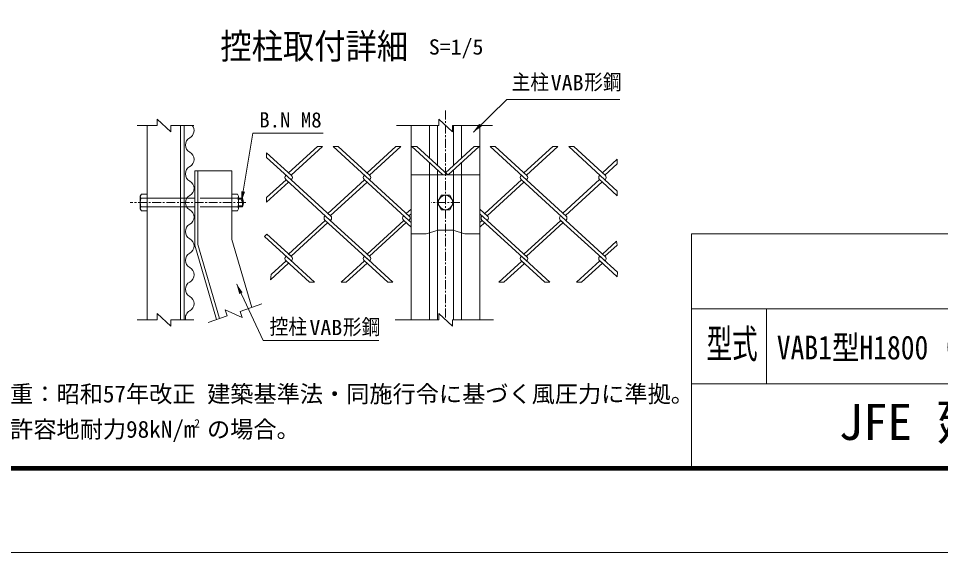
# Model space of a CAD drawing. Units: millimetres, scale not verified, with parts at other scales. Extents: x -4455 to 4455, y -3150 to 3150.
# Drawn here: x 344 to 2954, y -3150 to -1639 of the extents above; entities that cross this region are included whole.
import ezdxf
from ezdxf.enums import TextEntityAlignment as Align

# ---------------------------------------------------------------- set-up
doc = ezdxf.new("R2010")
doc.units = ezdxf.units.MM
doc.header["$LTSCALE"] = 20
doc.linetypes.add('DASHED', pattern=[7.5, 6, -1.5])
doc.linetypes.add('USER1', pattern=[2, 1.25, -0.25, 0.25, -0.25])
doc.layers.add('0-3_7詳細', color=7, linetype='Continuous', lineweight=18)
doc.layers.add('0-E_D-TTL', color=7, linetype='Continuous', lineweight=18)
doc.layers.add('0-F_D-TTL-TXT', color=7, linetype='Continuous')
doc.styles.add('ＭＳ ゴシック', font='')
doc.styles.get('ＭＳ ゴシック').set_extended_font_data('MS Gothic')

msp = doc.modelspace()

# ---------------------------------------------------------------- linework, layer by layer
at = {"layer": '0-3_7詳細', "color": 1, "linetype": 'USER1'}
for p, q in [((1552.87, -1899.68), (1552.87, -2491.91)), ((988.12, -2159.8), (660.64, -2159.8)), ((1593.16, -2159.8), (1512.52, -2159.8))]:
    msp.add_line(p, q, dxfattribs=at)
at = {"layer": '0-3_7詳細', "color": 4}
for p, q in [((775.83, -1959.6), (737.06, -1923.6)), ((737.06, -1941.6), (737.06, -1923.6)), ((1572.25, -1959.6), (1533.48, -1923.6)), ((1533.48, -1941.6), (1533.48, -1923.6)), ((737.06, -1941.6), (680.49, -1941.6)), ((775.83, -1941.6), (841.1, -1941.6)), ((775.83, -1941.6), (775.83, -1959.6)), ((1533.48, -1941.6), (1413.9, -1941.6)), ((1572.25, -1941.6), (1685.42, -1941.6)), ((1572.25, -1941.6), (1572.25, -1959.6)), ((971.61, -2467.86), (1033.29, -2446.5)), ((737.06, -2491.91), (737.06, -2473.91)), ((775.83, -2509.91), (737.06, -2473.91)), ((934.97, -2480.54), (929.08, -2463.53)), ((977.5, -2484.86), (929.08, -2463.53)), ((971.61, -2467.86), (977.5, -2484.86)), ((1533.48, -2491.91), (1533.48, -2473.91)), ((1572.25, -2509.91), (1533.48, -2473.91)), ((737.06, -2491.91), (680.49, -2491.91)), ((775.83, -2491.91), (841.1, -2491.91)), ((775.83, -2491.91), (775.83, -2509.91)), ((934.97, -2480.54), (881.52, -2499.05)), ((1533.48, -2491.91), (1410.66, -2491.91)), ((1572.25, -2491.91), (1689.07, -2491.91)), ((1572.25, -2491.91), (1572.25, -2509.91))]:
    msp.add_line(p, q, dxfattribs=at)
at = {"layer": '0-3_7詳細'}
for p, q in [((708.25, -1941.6), (708.25, -2491.91)), ((802.75, -1941.6), (802.75, -2491.91)), ((813.25, -1941.6), (813.25, -2491.91)), ((1455.37, -1941.6), (1455.37, -2491.91)), ((1507.87, -1941.6), (1507.87, -2034.76)), ((1530.37, -1941.6), (1530.37, -2055.37)), ((1575.37, -1941.6), (1575.37, -2055.37)), ((1597.87, -1941.6), (1597.87, -2034.76)), ((1650.37, -1941.6), (1650.37, -2491.91)), ((1507.87, -2047.78), (1507.87, -2491.91)), ((1597.87, -2047.78), (1597.87, -2491.91)), ((852.26, -2069.8), (852.26, -2278.92)), ((948.26, -2069.8), (948.26, -2264.8)), ((1650.37, -2081.91), (1455.36, -2081.91)), ((1530.37, -2068.39), (1530.37, -2491.91)), ((1575.37, -2068.39), (1575.37, -2491.91)), ((689.05, -2142.04), (692.38, -2136.28)), ((692.38, -2136.28), (708.25, -2136.28)), ((708.25, -2183.32), (708.25, -2136.28)), ((948.26, -2183.32), (948.26, -2136.28)), ((689.05, -2177.56), (689.05, -2142.04)), ((691.11, -2147.8), (708.25, -2147.8)), ((813.25, -2147.8), (843.25, -2147.8)), ((965.4, -2147.8), (948.26, -2147.8)), ((967.46, -2177.56), (967.46, -2142.04)), ((967.46, -2147.8), (978.11, -2147.8)), ((978.11, -2171.8), (978.11, -2147.8)), ((689.05, -2177.56), (692.38, -2183.32)), ((691.11, -2171.8), (708.25, -2171.8)), ((692.38, -2183.32), (708.25, -2183.32)), ((813.25, -2171.8), (843.25, -2171.8)), ((813.25, -2308.15), (813.25, -2188.15)), ((965.4, -2171.8), (948.26, -2171.8)), ((964.13, -2183.32), (948.26, -2183.32)), ((967.46, -2177.56), (964.13, -2183.32)), ((967.46, -2171.8), (978.11, -2171.8)), ((1498.09, -2248.16), (1532.24, -2237.68)), ((1532.24, -2237.68), (1573.49, -2237.68)), ((1573.49, -2237.68), (1607.66, -2248.16)), ((948.26, -2264.8), (1004.46, -2456.48)), ((1455.36, -2248.16), (1498.09, -2248.16)), ((1607.66, -2248.16), (1650.37, -2248.16)), ((843.25, -2280.25), (905.03, -2490.91)), ((852.26, -2278.92), (913.55, -2487.96))]:
    msp.add_line(p, q, dxfattribs=at)
at = {"layer": '0-3_7詳細', "color": 3}
for p, q in [((1190.18, -2001.43), (1108.81, -2075.99)), ((1204.39, -2001.43), (1115.91, -2082.5)), ((1204.39, -2001.43), (1190.18, -2001.43)), ((1337.94, -2095.52), (1235.26, -2001.43)), ((1249.47, -2001.43), (1235.26, -2001.43)), ((1339.01, -2083.48), (1249.47, -2001.43)), ((1412.2, -2001.43), (1330.84, -2075.99)), ((1426.41, -2001.43), (1337.94, -2082.5)), ((1426.41, -2001.43), (1412.2, -2001.43)), ((1545.12, -2081.91), (1457.29, -2001.43)), ((1471.5, -2001.43), (1457.29, -2001.43)), ((1559.33, -2081.91), (1471.5, -2001.43)), ((1634.23, -2001.43), (1552.87, -2075.99)), ((1648.44, -2001.43), (1560.61, -2081.91)), ((1648.44, -2001.43), (1634.23, -2001.43)), ((1783.07, -2096.5), (1679.32, -2001.43)), ((1693.53, -2001.43), (1679.32, -2001.43)), ((1784.14, -2084.46), (1693.53, -2001.43)), ((1856.26, -2001.43), (1774.89, -2075.99)), ((1870.47, -2001.43), (1782, -2082.5)), ((1870.47, -2001.43), (1856.26, -2001.43)), ((2004.03, -2095.52), (1901.34, -2001.43)), ((1915.55, -2001.43), (1901.34, -2001.43)), ((2006.17, -2084.46), (1915.55, -2001.43)), ((1116.98, -2083.48), (1046.7, -2019.07)), ((1046.7, -2019.07), (1046.7, -2032.09)), ((1115.91, -2095.52), (1046.7, -2032.09)), ((2038.95, -2037.48), (1996.92, -2075.99)), ((2038.95, -2050.5), (2004.03, -2082.5)), ((2038.95, -2050.5), (2038.95, -2037.48)), ((1101.7, -2082.5), (1100.63, -2083.48)), ((1101.7, -2082.5), (1100.63, -2083.48)), ((1323.73, -2082.5), (1322.66, -2083.48)), ((1323.73, -2082.5), (1322.66, -2083.48)), ((1323.73, -2082.5), (1322.66, -2083.48)), ((1323.73, -2082.5), (1322.66, -2083.48)), ((1767.79, -2082.5), (1766.72, -2083.48)), ((1767.79, -2082.5), (1766.72, -2083.48)), ((1989.82, -2082.5), (1988.75, -2083.48)), ((1989.82, -2082.5), (1988.75, -2083.48)), ((1101.7, -2095.52), (1046.7, -2145.93)), ((1108.81, -2102.03), (1046.7, -2158.95)), ((1226.93, -2210.27), (1100.63, -2094.54)), ((1115.91, -2095.52), (1117.35, -2094.2)), ((1116.98, -2094.54), (1115.91, -2095.52)), ((1228, -2198.23), (1115.91, -2095.52)), ((1323.73, -2095.52), (1219.82, -2190.74)), ((1330.84, -2102.03), (1226.93, -2197.25)), ((1448.96, -2210.27), (1322.66, -2094.54)), ((1339.01, -2094.54), (1337.94, -2095.52)), ((1450.03, -2198.23), (1337.94, -2095.52)), ((1767.79, -2095.52), (1663.88, -2190.74)), ((1774.89, -2102.03), (1670.98, -2197.25)), ((1893.01, -2210.27), (1766.72, -2094.54)), ((1783.07, -2094.54), (1782, -2095.52)), ((1895.15, -2199.21), (1783.07, -2096.5)), ((1988.75, -2094.54), (1884.84, -2189.76)), ((1995.85, -2101.05), (1891.94, -2196.27)), ((1996.92, -2102.03), (1988.75, -2094.54)), ((2038.95, -2140.54), (1996.92, -2102.03)), ((2005.46, -2094.2), (2004.03, -2095.52)), ((2005.46, -2094.2), (2004.03, -2095.52)), ((2005.1, -2094.54), (2004.03, -2095.52)), ((2005.1, -2094.54), (2004.03, -2095.52)), ((2038.95, -2127.52), (2004.03, -2095.52)), ((2038.95, -2140.54), (2038.95, -2127.52)), ((1046.7, -2145.93), (1046.7, -2158.95)), ((1228, -2198.23), (1219.82, -2190.74)), ((1455.37, -2178.35), (1441.85, -2190.74)), ((1450.03, -2198.23), (1441.85, -2190.74)), ((1455.37, -2191.37), (1448.96, -2197.25)), ((1672.05, -2198.23), (1650.37, -2178.35)), ((1670.98, -2210.27), (1650.37, -2191.37)), ((1212.72, -2210.27), (1108.81, -2305.48)), ((1219.82, -2216.78), (1115.91, -2311.99)), ((1212.72, -2197.25), (1211.65, -2198.23)), ((1212.72, -2197.25), (1211.65, -2198.23)), ((1337.94, -2325.01), (1211.65, -2209.29)), ((1226.93, -2210.27), (1228.37, -2208.95)), ((1228, -2209.29), (1226.93, -2210.27)), ((1339.01, -2312.97), (1226.93, -2210.27)), ((1434.75, -2210.27), (1330.84, -2305.48)), ((1441.85, -2216.78), (1337.94, -2311.99)), ((1455.37, -2229.16), (1433.67, -2209.29)), ((1434.75, -2197.25), (1433.68, -2198.23)), ((1434.75, -2197.25), (1433.68, -2198.23)), ((1450.03, -2209.29), (1448.96, -2210.27)), ((1455.37, -2216.14), (1448.96, -2210.27)), ((1656.77, -2210.27), (1650.37, -2216.14)), ((1663.88, -2216.78), (1650.37, -2229.16)), ((1656.77, -2197.25), (1655.7, -2198.23)), ((1656.77, -2197.25), (1655.7, -2198.23)), ((1783.07, -2326), (1655.7, -2209.29)), ((1672.05, -2209.29), (1670.98, -2210.27)), ((1784.14, -2313.96), (1670.98, -2210.27)), ((1878.8, -2210.27), (1774.89, -2305.48)), ((1885.91, -2216.78), (1782, -2311.99)), ((1878.8, -2197.25), (1877.73, -2198.23)), ((1878.8, -2197.25), (1877.73, -2198.23)), ((2005.1, -2326), (1877.73, -2209.29)), ((1885.91, -2216.78), (1877.73, -2209.29)), ((1894.45, -2208.95), (1893.01, -2210.27)), ((1894.08, -2209.29), (1893.01, -2210.27)), ((1894.08, -2209.29), (1893.01, -2210.27)), ((2006.17, -2313.96), (1893.01, -2210.27)), ((1047.46, -2249.27), (1040.93, -2256.31)), ((1115.91, -2325.01), (1040.93, -2256.31)), ((1116.98, -2312.97), (1047.46, -2249.27)), ((2036.21, -2269.49), (1996.92, -2305.48)), ((2036.21, -2269.49), (2038.95, -2279.99)), ((2038.95, -2279.99), (2004.03, -2311.99)), ((1101.7, -2311.99), (1100.63, -2312.97)), ((1101.7, -2311.99), (1100.63, -2312.97)), ((1181.94, -2385.51), (1101.7, -2311.99)), ((1116.98, -2312.97), (1108.81, -2305.48)), ((1323.73, -2311.99), (1322.66, -2312.97)), ((1323.73, -2311.99), (1322.66, -2312.97)), ((1403.97, -2385.51), (1323.73, -2311.99)), ((1339.01, -2312.97), (1330.84, -2305.48)), ((1767.79, -2311.99), (1766.72, -2312.97)), ((1767.79, -2311.99), (1766.72, -2312.97)), ((1848.02, -2385.51), (1767.79, -2311.99)), ((1989.82, -2311.99), (1988.75, -2312.97)), ((1989.82, -2311.99), (1988.75, -2312.97)), ((2039.13, -2357.18), (1989.82, -2311.99)), ((1108.81, -2331.52), (1057.46, -2378.58)), ((1101.7, -2325.01), (1059.49, -2363.69)), ((1167.73, -2385.51), (1100.63, -2324.03)), ((1116.98, -2324.03), (1115.91, -2325.01)), ((1323.73, -2325.01), (1257.71, -2385.51)), ((1389.76, -2385.51), (1322.66, -2324.03)), ((1339.01, -2324.03), (1337.94, -2325.01)), ((1768.86, -2326), (1703.91, -2385.51)), ((1775.96, -2332.51), (1718.12, -2385.51)), ((1833.81, -2385.51), (1766.72, -2324.03)), ((1774.89, -2331.52), (1766.72, -2324.03)), ((1783.07, -2324.03), (1782, -2325.01)), ((1783.07, -2324.03), (1782, -2325.01)), ((1989.82, -2325.01), (1923.79, -2385.51)), ((1996.92, -2331.52), (1938, -2385.51)), ((1996.92, -2331.52), (1988.75, -2324.03)), ((2038.91, -2370), (1988.75, -2324.03)), ((2005.1, -2324.03), (2004.03, -2325.01)), ((2005.1, -2324.03), (2004.03, -2325.01)), ((1059.49, -2363.69), (1057.46, -2378.58)), ((2039.13, -2357.18), (2038.91, -2370)), ((1181.94, -2385.51), (1167.73, -2385.51)), ((1403.97, -2385.51), (1389.76, -2385.51)), ((1718.12, -2385.51), (1703.91, -2385.51)), ((1848.02, -2385.51), (1833.81, -2385.51)), ((1938, -2385.51), (1923.79, -2385.51))]:
    msp.add_line(p, q, dxfattribs=at)
at = {"layer": '0-3_7詳細', "color": 3, "linetype": 'DASHED'}
for p, q in [((708.25, -2147.8), (948.26, -2147.8)), ((708.25, -2171.8), (948.26, -2171.8))]:
    msp.add_line(p, q, dxfattribs=at)
at = {"layer": '0-3_7詳細', "color": 1}
for p, q in [((967.46, -2150.2), (979.33, -2150.2)), ((967.46, -2169.4), (979.33, -2169.4))]:
    msp.add_line(p, q, dxfattribs=at)
at = {"layer": '0-3_7詳細'}
for points in [[(2045.82, -1868.59), (1726.24, -1868.59), (1631.65, -1960.32)], [(1206.72, -1963.82), (1007.63, -1963.82), (975.71, -2156.22)], [(948.26, -2069.8), (843.25, -2069.8), (843.25, -2280.25)], [(967.46, -2142.04), (964.13, -2136.28), (948.26, -2136.28)], [(1364.32, -2549.81), (1037.32, -2549.81), (962, -2391.04)]]:
    msp.add_lwpolyline(points, dxfattribs=at)
at = {"layer": '0-3_7詳細', "color": 3}
msp.add_lwpolyline([(1529.35, -2159.8), (1541.11, -2139.43), (1564.63, -2139.43), (1576.39, -2159.8), (1564.63, -2180.17), (1541.11, -2180.17)], close=True, dxfattribs=at)
msp.add_lwpolyline([(1330.84, -2331.52), (1271.92, -2385.51), (1257.71, -2385.51)], dxfattribs=at)
msp.add_circle((1552.87, -2159.8), 20.4, dxfattribs=at)
for centre, radius, start, end in [((818.11, -1956.29), 23.12, 298.07249, 39.45287), ((839.87, -1997.09), 23.12, 118.07249, 241.92751), ((818.11, -2037.89), 23.12, 298.07249, 61.92751), ((839.87, -2078.69), 23.12, 118.07249, 241.92751), ((1105.7, -2089.01), 7.5, 132.5, 227.5), ((1111.92, -2089.01), 7.5, 312.5, 47.5), ((1327.73, -2089.01), 7.5, 132.5, 227.5), ((1333.95, -2089.01), 7.5, 312.5, 47.5), ((1771.79, -2089.01), 7.5, 132.5, 227.5), ((1778, -2089.01), 7.5, 312.5, 47.5), ((1993.81, -2089.01), 7.5, 132.5, 227.5), ((2000.03, -2089.01), 7.5, 312.5, 47.5), ((818.11, -2119.49), 23.12, 298.07249, 61.92751), ((839.87, -2160.29), 23.12, 118.07249, 241.92751), ((818.11, -2201.09), 23.12, 298.07249, 61.92751), ((1216.71, -2203.76), 7.5, 132.5, 227.5), ((1222.93, -2203.76), 7.5, 312.5, 47.5), ((1438.74, -2203.76), 7.5, 132.5, 227.5), ((1444.96, -2203.76), 7.5, 312.5, 47.5), ((1660.77, -2203.76), 7.5, 132.5, 227.5), ((1666.99, -2203.76), 7.5, 312.5, 47.5), ((1882.8, -2203.76), 7.5, 132.5, 227.5), ((1889.02, -2203.76), 7.5, 312.5, 47.5), ((839.87, -2241.89), 23.12, 118.07249, 241.92751), ((818.11, -2282.69), 23.12, 298.07249, 61.92751), ((839.87, -2323.49), 23.12, 118.07249, 241.92751), ((1105.7, -2318.5), 7.5, 132.5, 227.5), ((1111.92, -2318.5), 7.5, 312.5, 47.5), ((1327.73, -2318.5), 7.5, 132.5, 227.5), ((1333.95, -2318.5), 7.5, 312.5, 47.5), ((1771.79, -2318.5), 7.5, 132.5, 227.5), ((1778, -2318.5), 7.5, 312.5, 47.5), ((1993.81, -2318.5), 7.5, 132.5, 227.5), ((2000.03, -2318.5), 7.5, 312.5, 47.5), ((818.11, -2364.29), 23.12, 298.07249, 61.92751), ((839.87, -2405.09), 23.12, 118.07249, 241.92751), ((818.11, -2445.89), 23.12, 298.07249, 61.92751), ((839.87, -2486.69), 23.12, 118.07249, 193.04524)]:
    msp.add_arc(centre, radius, start, end, dxfattribs=at)
at = {"layer": '0-3_7詳細'}
for centre, radius, start, end in [((698.14, -2142.04), 9.09, 180, 219.3382), ((725.05, -2159.8), 36, 160.52878, 199.47122), ((958.37, -2142.04), 9.09, 320.6618, 0), ((931.46, -2159.8), 36, 340.52878, 19.47122), ((957.33, -2159.8), 24, 330, 30), ((698.14, -2177.56), 9.09, 140.6618, 180), ((958.37, -2177.56), 9.09, 0, 39.3382)]:
    msp.add_arc(centre, radius, start, end, dxfattribs=at)
for points in [[(1630.22, -1961.71), (1648.13, -1937.09), (1655.38, -1944.57)], [(975.38, -2158.2), (975.15, -2127.75), (985.43, -2129.45)], [(961.14, -2389.23), (978.7, -2414.1), (969.29, -2418.57)]]:
    msp.add_solid(points, dxfattribs=at)
at = {"layer": '0-E_D-TTL'}
for p, q in [((2248.65, -2248.64), (2248.65, -2906.26)), ((2248.65, -2248.64), (4157.87, -2248.64)), ((2248.65, -2460.77), (4157.87, -2460.77)), ((2460.79, -2460.77), (2460.79, -2672.91)), ((2248.65, -2672.91), (4157.87, -2672.91))]:
    msp.add_line(p, q, dxfattribs=at)
at = {"layer": '0-E_D-TTL', "color": 2}
msp.add_lwpolyline([(-4454.83, 3150.21), (4454.86, 3150.21), (4454.86, -3150.21), (-4454.83, -3150.21)], close=True, dxfattribs=at)
at = {"layer": '0-E_D-TTL'}
for points in [[(-4168.45, 2916.86), (4168.48, 2916.86), (4168.48, -2916.87), (-4168.45, -2916.87)], [(-4165.8, 2914.21), (4165.83, 2914.21), (4165.83, -2914.21), (-4165.8, -2914.21)], [(-4163.15, 2911.56), (4163.18, 2911.56), (4163.18, -2911.56), (-4163.15, -2911.56)], [(-4160.49, 2908.91), (4160.53, 2908.91), (4160.53, -2908.91), (-4160.49, -2908.91)], [(-4157.84, 2906.26), (4157.87, 2906.26), (4157.87, -2906.26), (-4157.84, -2906.26)]]:
    msp.add_lwpolyline(points, close=True, dxfattribs=at)

# ---------------------------------------------------------------- texts
at = {"layer": '0-3_7詳細', "style": 'ＭＳ ゴシック', "width": 0.9}
msp.add_text('控柱取付詳細', height=72.14, dxfattribs=at).set_placement((915.73, -1775.19), align=Align.BOTTOM_LEFT)
at = {"layer": '0-3_7詳細', "color": 3, "style": 'ＭＳ ゴシック'}
for s, width, p in [('S=1/5', 1.05, (1505.56, -1754.24)), ('主柱', 0.9, (1739.78, -1853.56)), ('VAB', 1.05, (1850.58, -1855.27)), ('形鋼', 0.9, (1945.04, -1853.56)), ('控柱', 0.9, (1054.84, -2545.57)), ('VAB', 1.05, (1167.88, -2548)), ('形鋼', 0.9, (1262.35, -2546.28))]:
    msp.add_text(s, height=43.26, dxfattribs=dict(at, width=width)).set_placement(p, align=Align.BOTTOM_LEFT)
msp.add_text('B.N M8', height=43.26, dxfattribs=at).set_placement((1025.78, -1960.45), align=Align.BOTTOM_LEFT)
at = {"layer": '0-F_D-TTL-TXT', "style": 'ＭＳ ゴシック'}
for s, height, width, p in [('型式', 81.64, 0.65, (2291.36, -2624.97)), ('VAB1型H1800（外忍）', 67.35, 0.85, (2490.34, -2623.92))]:
    msp.add_text(s, height=height, dxfattribs=dict(at, width=width)).set_placement(p, align=Align.BOTTOM_LEFT)
for s, height, p in [('（設計条件）風荷重：昭和57年改正 建築基準法・同施行令に基づく風圧力に準拠。', 48.09, (-203.8, -2739.86)), ('JFE 建材株式会社', 102.1, (2664.84, -2862.24)), ('（基礎条件）長期許容地耐力98kN/m の場合。', 48.09, (-203.8, -2839.86)), ('2', 24.05, (841.68, -2804.05))]:
    msp.add_text(s, height=height, dxfattribs=at).set_placement(p, align=Align.BOTTOM_LEFT)

doc.saveas('drawing.dxf')
